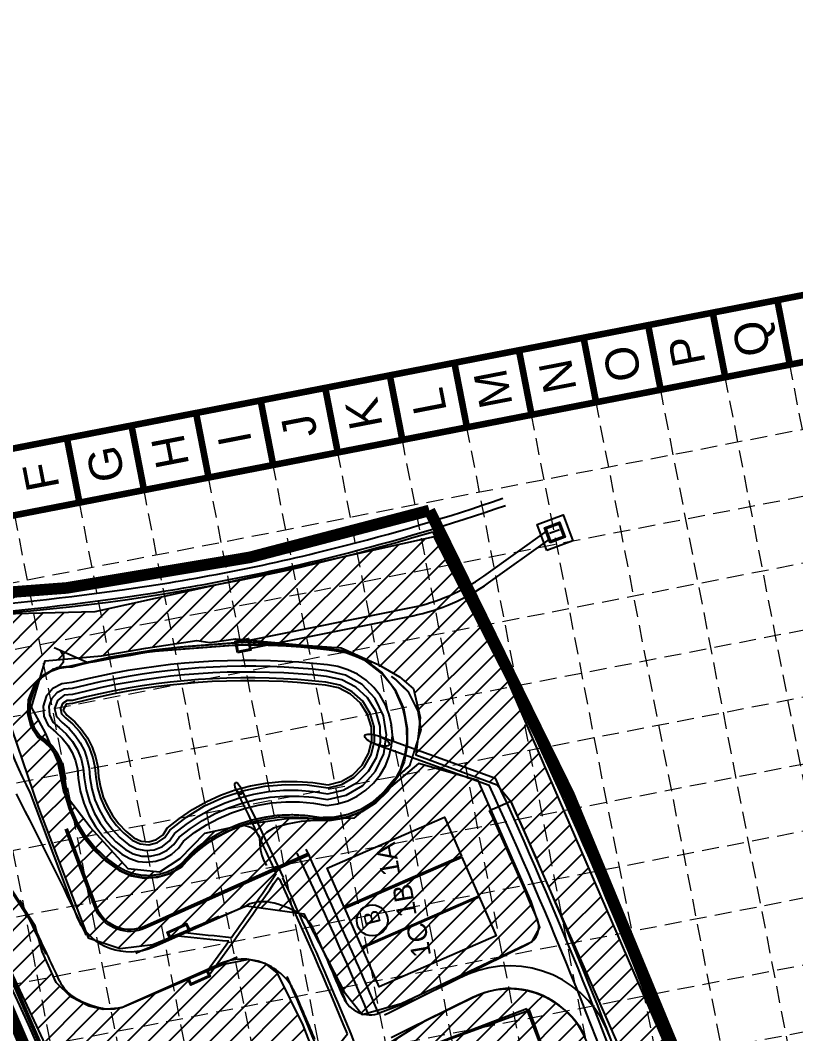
# Model space of a CAD drawing. Extents: x 1582 to 2207140, y 1442 to 531032.
# Drawn here: x 1794 to 2195, y 3317 to 3841 of the extents above; entities that cross this region are included whole.
import ezdxf
from ezdxf.enums import TextEntityAlignment as Align

# ---------------------------------------------------------------- set-up
doc = ezdxf.new("R2010")
doc.units = 0
doc.header["$LTSCALE"] = 100
doc.header["$MEASUREMENT"] = 0
for name, pattern in [('DASHED2', [0.375, 0.25, -0.125]), ('HIDDEN', [0.375, 0.25, -0.125]), ('PHANTOM2', [1.25, 0.625, -0.125, 0.125, -0.125, 0.125, -0.125]), ('XHO473GR$0$HIDDEN2', [0.1875, 0.125, -0.0625])]:
    doc.linetypes.add(name, pattern=pattern)
for name, color, linetype in [('1 SODDED LOT', 2, 'Continuous'), ('BASE', 7, 'Continuous'), ('C-TOPO-POND-CONT-N', 6, 'Continuous'), ('GRID', 254, 'HIDDEN'), ('LIMITS OF DISTURBANCE', 1, 'DASHED2'), ('XHO445PT$0$C-PADS', 7, 'Continuous'), ('XHO445PT$0$V-PROP-LINE-N', 4, 'PHANTOM2'), ('XHO445PT$0$V-PROP-SUBD-BLOCK-N', 7, 'Continuous'), ('XHO445PT$0$V-PROP-SUBD-IDEN-N', 2, 'Continuous'), ('XHO473BS$0$C-ROAD-FACE-N', 11, 'Continuous'), ('XHO473BS$0$C-ROAD-GUARD', 12, 'Continuous'), ('XHO473BS$0$c-strm-strc-n', 12, 'Continuous'), ('XHO473BS$0$C-STRM-UNDR-N', 12, 'Continuous'), ('XHO473BS$0$C-SWLK-N', 11, 'Continuous'), ('XHO473BS$0$C-TOPO-BLDG-PADS', 12, 'Continuous'), ('XHO473BS$0$SD-STCR-EXST-SYM', 6, 'Continuous'), ('XHO473BS$0$V-WALK-E', 11, 'Continuous'), ('XHO473GR$0$C-STRS-WALL-N', 30, 'XHO473GR$0$HIDDEN2'), ('XHO473GR$0$C-TOPO-BLDG-PADS-PHASE1', 12, 'Continuous'), ('XHO473GR$0$C-TOPO-POND-WALL-N', 6, 'Continuous'), ('XHO473GR$0$C-TOPO-TINN-BACK', 4, 'Continuous'), ('XHO473ST$0$c-strm-strc-n', 12, 'Continuous'), ('XHO473ST$0$C-STRM-UNDR-N', 6, 'Continuous')]:
    doc.layers.add(name, color=color, linetype=linetype)
doc.styles.get("Standard").update_dxf_attribs({"font": 'ARIAL.TTF'})

# ---------------------------------------------------------------- blocks, each defined once
blk = doc.blocks.new("XHO473BS$0$10' Curb Inlet")
at = {"layer": 'XHO473BS$0$c-strm-strc-n', "linetype": 'Continuous'}
for points in [[(-5.5, -0.5), (-5.5, 3.5), (5.5, 3.5), (5.5, -0.5)], [(-5, 0), (-5, 3), (5, 3), (5, 0)]]:
    blk.add_lwpolyline(points, close=True, dxfattribs=at)

msp = doc.modelspace()

# ---------------------------------------------------------------- hatches: boundary and pattern name
at = {"layer": '1 SODDED LOT'}
h = msp.add_hatch(dxfattribs=at)
h.set_pattern_fill('ANSI31', color=256, scale=60, style=0)
h.paths.add_polyline_path([(2829.34, 2515.52), (2873.54, 2525.74), (2852.27, 2637.94), (2847.1, 2647.81), (2848.43, 2663.29), (2767.45, 3070.45), (2715, 3283.9), (2185.96, 3133), (2129.43, 3306.38), (2045.56, 3500.44), (2007.8, 3574.06), (1832.46, 3535.31), (1784.56, 3534.03), (1775.45, 3515.53), (1803.33, 3433.99), (1829.11, 3366.75), (1845.56, 3361.26), (1862.56, 3363.22), (1910.82, 3383.31), (1940.49, 3379.14), (1961.33, 3338.84), (1970.71, 3327.06), (1990.89, 3332.76), (2058.55, 3364.84), (2062.46, 3372.1), (2058.09, 3385.45), (2030.54, 3448.1), (1999.86, 3456.92), (1966.36, 3428.53), (1931.53, 3428.26), (1909.66, 3425.2), (1889.26, 3420.64), (1876.45, 3407.5), (1865.94, 3400.73), (1849.67, 3402.3), (1830.1, 3423.92), (1816.65, 3441.42), (1813.43, 3457.94), (1807.02, 3472.66), (1799.7, 3486.02), (1806.88, 3509.89), (1835.92, 3512.58), (1858.82, 3516.44), (1885.24, 3520.39), (1891.95, 3519.33), (1905.17, 3521.31), (1940.09, 3518.05), (1959.89, 3516.57), (1979.3, 3507.93), (1989.97, 3501.72), (1997.11, 3495.42), (2000.56, 3480.71), (1999.83, 3472.29), (1998.4, 3461.37), (2040.43, 3445.88), (2047.49, 3437.17), (2103.65, 3309.65), (2141.74, 3195.81), (2174.73, 3093.28), (2188.09, 3036.74), (2198.94, 3023.47), (2211.48, 3025.91), (2311.83, 3045.48), (2292.26, 3156.25), (2294.02, 3160.46), (2364.74, 3181.11), (2593.22, 3226.7), (2609.17, 3223.67), (2622.58, 3217.58), (2687.02, 3169.94), (2698.34, 3157.06), (2703.46, 3140.98), (2706.34, 3127.6), (2829.81, 2519.96)])
h = msp.add_hatch(dxfattribs=at)
h.set_pattern_fill('ANSI31', color=256, scale=60, style=0)
edge = h.paths.add_edge_path()
edge.add_line((1735.99, 3524.87), (1730.37, 3531.61))
edge.add_line((1730.37, 3531.61), (1692.88, 3530.99))
edge.add_line((1692.88, 3530.99), (1731.96, 3463.91))
edge.add_line((1731.96, 3463.91), (1770.87, 3388.29))
edge.add_line((1770.87, 3388.29), (1814.09, 3295.89))
edge.add_line((1814.09, 3295.89), (1831.39, 3254.25))
edge.add_line((1831.39, 3254.25), (1840.21, 3254.91))
edge.add_line((1840.21, 3254.91), (1930.82, 3292.08))
edge.add_line((1930.82, 3292.08), (1943.68, 3300.68))
edge.add_line((1943.68, 3300.68), (1945.7, 3307.16))
edge.add_line((1945.7, 3307.16), (1940.09, 3321.54))
edge.add_line((1940.09, 3321.54), (1926.88, 3348.51))
edge.add_line((1926.88, 3348.51), (1920.78, 3353.41))
edge.add_line((1920.78, 3353.41), (1911.95, 3355.45))
edge.add_line((1911.95, 3355.45), (1905.17, 3354.13))
edge.add_line((1905.17, 3354.13), (1898.85, 3352.9))
edge.add_line((1898.85, 3352.9), (1846.5, 3330.54))
edge.add_line((1846.5, 3330.54), (1836.84, 3329.6))
edge.add_line((1836.84, 3329.6), (1829.45, 3331.44))
edge.add_line((1829.45, 3331.44), (1820.09, 3336.19))
edge.add_line((1820.09, 3336.19), (1812.55, 3343.63))
edge.add_line((1812.55, 3343.63), (1805.24, 3359.55))
edge.add_line((1805.24, 3359.55), (1801.7, 3372.93))
edge.add_line((1801.7, 3372.93), (1781.98, 3402.71))
edge.add_line((1781.98, 3402.71), (1761.19, 3437.66))
edge.add_line((1761.19, 3437.66), (1743.05, 3490.39))
edge.add_line((1743.05, 3490.39), (1736.96, 3522.81))
edge.add_arc((1755.28, 3532.72), 20.83, 202.1457, 208.3988, ccw=False)
h = msp.add_hatch(dxfattribs=at)
h.set_pattern_fill('ANSI31', color=256, scale=60, style=0)
edge = h.paths.add_edge_path()
edge.add_line((2738.32, 2908.23), (2691.28, 3141.56))
edge.add_arc((2651.41, 3133.52), 40.67, 11.397, 63.0435)
edge.add_line((2669.85, 3169.77), (2617.15, 3206.66))
edge.add_line((2617.15, 3206.66), (2612.86, 3209.17))
edge.add_arc((2594.97, 3178.61), 35.42, 59.6615, 97.5356)
edge.add_arc((2587.51, 3234.98), 21.45, 274.2479, 277.5356, ccw=False)
edge.add_line((2589.1, 3213.59), (2587.48, 3213.43))
edge.add_line((2587.48, 3213.43), (2563.13, 3208.61))
edge.add_line((2563.13, 3208.61), (2421.36, 3180))
edge.add_arc((2428.7, 3143.62), 37.11, 101.4081, 160.3886)
edge.add_arc((2447.64, 3136.88), 57.22, 160.3886, 185.9049)
edge.add_line((2390.73, 3130.99), (2397.81, 3095.87))
edge.add_line((2397.81, 3095.87), (2403.91, 3076.01))
edge.add_line((2403.91, 3076.01), (2404.75, 3073.95))
edge.add_line((2404.75, 3073.95), (2406.21, 3071.63))
edge.add_arc((2417.13, 3078.53), 12.91, 212.2716, 281.8753)
edge.add_line((2419.78, 3065.89), (2547.81, 3091.76))
edge.add_arc((2556.32, 3049.64), 42.97, 16.6672, 101.4217, ccw=False)
edge.add_line((2597.48, 3061.96), (2687.92, 2612.24))
edge.add_arc((2700.98, 2614.87), 13.33, 191.3698, 250.5934)
edge.add_line((2696.55, 2602.3), (2700.59, 2601.33))
edge.add_line((2700.59, 2601.33), (2704.3, 2601.33))
edge.add_line((2704.3, 2601.33), (2723.09, 2603.33))
edge.add_line((2723.09, 2603.33), (2756.37, 2609.85))
edge.add_arc((2748.46, 2650.19), 41.1, 281.0909, 367.0687)
edge.add_line((2789.25, 2655.25), (2738.32, 2908.23))
edge = h.paths.add_edge_path()
edge.add_line((2091.68, 2909.69), (2081.49, 2958.7))
edge.add_line((2081.49, 2958.7), (2081.48, 2960.26))
edge.add_arc((2099.72, 2960.35), 18.24, 99.1268, 180.2909, ccw=False)
edge.add_line((2096.83, 2978.36), (2552.82, 3070.25))
edge.add_line((2552.82, 3070.25), (2555.45, 3070.56))
edge.add_arc((2557.62, 3052.18), 18.51, 11.406, 96.7265, ccw=False)
edge.add_line((2575.76, 3055.84), (2580.46, 3031.25))
edge.add_line((2580.46, 3031.25), (2590.37, 2983.25))
edge.add_arc((2577.59, 2980.61), 13.05, -71.8142, 11.6662, ccw=False)
edge.add_line((2581.67, 2968.21), (2571.25, 2965))
edge.add_line((2571.25, 2965), (2131.05, 2875.14))
edge.add_line((2131.05, 2875.14), (2111.42, 2873.29))
edge.add_arc((2110.13, 2886.86), 13.63, 194.2827, 275.4056, ccw=False)
edge.add_line((2096.92, 2883.5), (2091.68, 2909.69))
edge = h.paths.add_edge_path()
edge.add_line((2113.55, 2801.28), (2104.96, 2843.89))
edge.add_line((2104.96, 2843.89), (2105.05, 2845.74))
edge.add_arc((2117.22, 2845.14), 12.18, 110.4209, 177.1694, ccw=False)
edge.add_arc((2202.73, 2615.46), 257.26, 105.2087, 110.4209, ccw=False)
edge.add_line((2135.24, 2863.72), (2562.9, 2949.83))
edge.add_line((2562.9, 2949.83), (2583.17, 2951.86))
edge.add_arc((2584.61, 2937.47), 14.46, 16.0784, 95.7146, ccw=False)
edge.add_line((2598.5, 2941.48), (2613.69, 2867.3))
edge.add_line((2613.69, 2867.3), (2613.65, 2864.4))
edge.add_arc((2595.56, 2864.65), 18.09, 277.4696, 359.1988, ccw=False)
edge.add_line((2597.91, 2846.71), (2593.13, 2845.78))
edge.add_line((2593.13, 2845.78), (2140.64, 2754.71))
edge.add_line((2140.64, 2754.71), (2136.51, 2754.8))
edge.add_arc((2136.9, 2772.1), 17.3, 198.7475, 268.7261, ccw=False)
edge.add_line((2120.52, 2766.54), (2119.29, 2772.75))
edge.add_line((2119.29, 2772.75), (2113.55, 2801.28))
edge = h.paths.add_edge_path()
edge.add_line((2140.8, 2666.03), (2131.13, 2713.81))
edge.add_line((2131.13, 2713.81), (2131.12, 2715.56))
edge.add_arc((2148.3, 2715.68), 17.19, 112.1514, 180.3828, ccw=False)
edge.add_arc((2158.53, 2690.56), 44.31, 102.2038, 112.1514, ccw=False)
edge.add_line((2149.16, 2733.87), (2602.88, 2825.28))
edge.add_arc((2606.65, 2806.58), 19.07, 8.327, 101.3912, ccw=False)
edge.add_line((2625.52, 2809.35), (2639.77, 2738.65))
edge.add_arc((2626.52, 2735.98), 13.52, -67.3671, 11.3978, ccw=False)
edge.add_line((2631.73, 2723.5), (2628.49, 2722.31))
edge.add_line((2628.49, 2722.31), (2609.92, 2716.53))
edge.add_line((2609.92, 2716.53), (2180.57, 2630.24))
edge.add_line((2180.57, 2630.24), (2162.85, 2628.4))
edge.add_arc((2161.16, 2644.7), 16.39, 207.1087, 275.9367, ccw=False)
edge.add_line((2146.57, 2637.23), (2140.8, 2666.03))
edge = h.paths.add_edge_path()
edge.add_line((2163.6, 2552.62), (2154.36, 2598.78))
edge.add_line((2154.36, 2598.78), (2154.46, 2600.72))
edge.add_arc((2169.66, 2598), 15.44, 126.3914, 169.8433, ccw=False)
edge.add_arc((2190.87, 2544.89), 72.24, 105.5735, 114.8675, ccw=False)
edge.add_line((2171.48, 2614.48), (2612.3, 2704.78))
edge.add_line((2612.3, 2704.78), (2633.08, 2706.56))
edge.add_arc((2634.32, 2692.01), 14.6, 3.9772, 94.8972, ccw=False)
edge.add_line((2648.89, 2693.02), (2663.14, 2621.9))
edge.add_arc((2642.37, 2621.74), 20.77, -73.8668, 0.4419, ccw=False)
edge.add_line((2648.14, 2601.79), (2190.48, 2509.88))
edge.add_arc((2187.98, 2529.1), 19.38, 197.1175, 277.407, ccw=False)
edge.add_line((2169.45, 2523.39), (2163.6, 2552.62))
edge = h.paths.add_edge_path()
edge.add_line((2062.91, 2391.83), (1948.82, 2953.47))
edge.add_line((1948.82, 2953.47), (1931.76, 3022.23))
edge.add_line((1931.76, 3022.23), (1905.81, 3111.36))
edge.add_line((1905.81, 3111.36), (1873.15, 3205.43))
edge.add_line((1873.15, 3205.43), (1871.33, 3210.36))
edge.add_line((1871.33, 3210.36), (1870.72, 3212.6))
edge.add_line((1870.72, 3212.6), (1870.09, 3215.67))
edge.add_arc((1912.6, 3222.75), 43.1, 112.051, 189.4617, ccw=False)
edge.add_line((1896.42, 3262.69), (1926.58, 3274.79))
edge.add_line((1926.58, 3274.79), (1945.75, 3280.29))
edge.add_arc((1949.46, 3265.6), 15.15, 25.0066, 104.1823, ccw=False)
edge.add_line((1963.19, 3272.01), (1983.56, 3216.01))
edge.add_line((1983.56, 3216.01), (2007.13, 3146.99))
edge.add_line((2007.13, 3146.99), (2025.05, 3087.8))
edge.add_line((2025.05, 3087.8), (2039.8, 3033.95))
edge.add_line((2039.8, 3033.95), (2049.17, 2996.89))
edge.add_line((2049.17, 2996.89), (2065.15, 2924.97))
edge.add_line((2065.15, 2924.97), (2089.85, 2802.26))
edge.add_line((2089.85, 2802.26), (2147.25, 2517.39))
edge.add_line((2147.25, 2517.39), (2151.74, 2508.65))
edge.add_arc((2188.85, 2530.3), 42.97, 210.2557, 259.0006)
edge.add_arc((2187.76, 2538.88), 51.25, 262.0295, 281.0449)
edge.add_line((2197.58, 2488.58), (2330.43, 2515.35))
edge.add_arc((2335.61, 2495.26), 20.75, 31.284, 104.4405, ccw=False)
edge.add_line((2353.34, 2506.04), (2354.79, 2502.84))
edge.add_line((2354.79, 2502.84), (2369.78, 2428.54))
edge.add_arc((2355.13, 2427.36), 14.7, -67.1218, 4.6021, ccw=False)
edge.add_line((2360.85, 2413.81), (2338.35, 2406.83))
edge.add_line((2338.35, 2406.83), (2290.11, 2397))
edge.add_line((2290.11, 2397), (2109.4, 2360.86))
edge.add_arc((2104.82, 2404.42), 43.8, 203.568, 276.0008, ccw=False)
edge.add_line((2064.68, 2386.91), (2062.91, 2391.83))
edge = h.paths.add_edge_path()
edge.add_line((2296.69, 3148.56), (2359.26, 3166.55))
edge.add_arc((2362.25, 3156.13), 10.84, 3.6887, 106.0357, ccw=False)
edge.add_line((2373.07, 3156.82), (2385.91, 3093.61))
edge.add_line((2385.91, 3093.61), (2387.95, 3073.06))
edge.add_arc((2373.08, 3071.59), 14.94, -71.2041, 5.6783, ccw=False)
edge.add_line((2377.9, 3057.44), (2313.23, 3045.04))
edge.add_line((2313.23, 3045.04), (2299.95, 3115.41))
edge.add_line((2299.95, 3115.41), (2297.47, 3127.9))
edge.add_line((2297.47, 3127.9), (2296.69, 3148.56))
edge = h.paths.add_edge_path()
edge.add_line((2051.07, 3080.67), (2030.77, 3148.43))
edge.add_line((2030.77, 3148.43), (1996.86, 3247.11))
edge.add_line((1996.86, 3247.11), (1979.18, 3293.1))
edge.add_line((1979.18, 3293.1), (1977.48, 3297.1))
edge.add_line((1977.48, 3297.1), (1977.28, 3298.76))
edge.add_arc((1989.92, 3300.26), 12.73, 126.5008, 186.7891, ccw=False)
edge.add_line((1982.35, 3310.5), (1984.38, 3312.03))
edge.add_line((1984.38, 3312.03), (1988.5, 3314.59))
edge.add_line((1988.5, 3314.59), (2002.59, 3323.45))
edge.add_line((2002.59, 3323.45), (2027.79, 3335.81))
edge.add_line((2027.79, 3335.81), (2030.92, 3337.21))
edge.add_arc((2047.21, 3300.8), 39.89, 48.4569, 114.1164, ccw=False)
edge.add_line((2073.66, 3330.66), (2075.62, 3329.1))
edge.add_arc((2055.44, 3303.61), 32.52, 21.1811, 51.6281, ccw=False)
edge.add_line((2085.76, 3315.36), (2107.79, 3256.88))
edge.add_line((2107.79, 3256.88), (2130.62, 3189.05))
edge.add_line((2130.62, 3189.05), (2147.82, 3132.87))
edge.add_line((2147.82, 3132.87), (2156.91, 3101.4))
edge.add_line((2156.91, 3101.4), (2170.69, 3049.24))
edge.add_line((2170.69, 3049.24), (2173.08, 3031.1))
edge.add_arc((2157.16, 3029), 16.05, -56.453, 7.5092, ccw=False)
edge.add_arc((2160.14, 3024.51), 10.67, 284.6066, 303.547, ccw=False)
edge.add_line((2162.83, 3014.19), (2089.76, 2999.45))
edge.add_arc((2086.18, 3017.16), 18.07, 197.3141, 281.4017, ccw=False)
edge.add_line((2068.93, 3011.79), (2051.07, 3080.67))
edge = h.paths.add_edge_path()
edge.add_line((2125.58, 2080.63), (2073.85, 2338.04))
edge.add_line((2073.85, 2338.04), (2073.05, 2341.12))
edge.add_line((2073.05, 2341.12), (2360.42, 2398.99))
edge.add_arc((2359.64, 2379.1), 19.91, 23.7043, 87.763, ccw=False)
edge.add_line((2377.87, 2387.1), (2392.97, 2311.79))
edge.add_arc((2374.09, 2311.22), 18.89, -69.454, 1.7235, ccw=False)
edge.add_line((2380.72, 2293.53), (2211.01, 2259.37))
edge.add_arc((2213.31, 2247.96), 11.64, 101.3791, 196.0042)
edge.add_line((2202.12, 2244.75), (2230.52, 2103.03))
edge.add_line((2230.52, 2103.03), (2125.58, 2080.63))
edge = h.paths.add_edge_path()
edge.add_line((2243.43, 2156.05), (2226.77, 2238.88))
edge.add_line((2226.77, 2238.88), (2699.85, 2334.78))
edge.add_arc((2704.05, 2314.1), 21.09, 17.6594, 101.4593, ccw=False)
edge.add_line((2724.15, 2320.5), (2741.25, 2232.92))
edge.add_line((2741.25, 2232.92), (2248.07, 2133.69))
edge.add_line((2248.07, 2133.69), (2243.43, 2156.05))

# ---------------------------------------------------------------- linework, layer by layer
for points in [[(2129.43, 3306.38), (2045.56, 3500.44), (2007.8, 3574.06), (1832.46, 3535.31), (1784.56, 3534.03)], [(1775.45, 3515.53), (1803.33, 3433.99), (1829.11, 3366.75), (1845.56, 3361.26), (1862.56, 3363.22), (1910.82, 3383.31), (1940.49, 3379.14), (1961.33, 3338.84), (1970.71, 3327.06), (1990.89, 3332.76), (2058.55, 3364.84), (2062.46, 3372.1), (2058.09, 3385.45), (2030.54, 3448.1), (1999.86, 3456.92), (1966.36, 3428.53), (1931.53, 3428.26), (1909.66, 3425.2), (1889.26, 3420.64), (1876.45, 3407.5), (1865.94, 3400.73), (1849.67, 3402.3), (1830.1, 3423.92), (1816.65, 3441.42), (1813.43, 3457.94), (1807.02, 3472.66), (1799.7, 3486.02), (1806.88, 3509.89), (1835.92, 3512.58), (1858.82, 3516.44), (1885.24, 3520.39), (1891.95, 3519.33), (1905.17, 3521.31), (1940.09, 3518.05), (1959.89, 3516.57), (1979.3, 3507.93), (1989.97, 3501.72), (1997.11, 3495.42), (2000.56, 3480.71), (1999.83, 3472.29), (1998.4, 3461.37), (2040.43, 3445.88), (2047.49, 3437.17), (2103.65, 3309.65)]]:
    msp.add_lwpolyline(points, dxfattribs=at)
for points in [[(1945.7, 3307.16), (1940.09, 3321.54), (1926.88, 3348.51), (1920.78, 3353.41), (1911.95, 3355.45), (1905.17, 3354.13), (1898.85, 3352.9), (1846.5, 3330.54), (1836.84, 3329.6), (1829.45, 3331.44), (1820.09, 3336.19), (1812.55, 3343.63), (1805.24, 3359.55), (1801.7, 3372.93), (1781.98, 3402.71), (1761.19, 3437.66), (1743.05, 3490.39), (1736.96, 3522.81, -0.027291), (1735.99, 3524.87), (1730.37, 3531.61), (1692.88, 3530.99), (1731.96, 3463.91), (1770.87, 3388.29), (1814.09, 3295.89)], [(1988.5, 3314.59), (2002.59, 3323.45), (2027.79, 3335.81), (2030.92, 3337.21, -0.294598), (2073.66, 3330.66), (2075.62, 3329.1, -0.133637), (2085.76, 3315.36)]]:
    msp.add_lwpolyline(points, format="xyb", dxfattribs=at)
at = {"layer": 'BASE', "color": 9}
msp.add_line((1624.31, 3552.81), (2892.57, 3799.31), dxfattribs=at)
at = {"layer": 'BASE', "const_width": 3.4}
for points in [[(3334.61, 1703.14), (2919.46, 3839.17), (1584.44, 3579.7), (1999.59, 1443.67)], [(3294.75, 1730.03), (2892.57, 3799.31), (1624.31, 3552.81), (2026.48, 1483.53)]]:
    msp.add_lwpolyline(points, close=True, dxfattribs=at)
for points in [[(2185.2, 3696.46), (2191.69, 3663.09)], [(2151.83, 3689.97), (2158.31, 3656.6)], [(2118.45, 3683.49), (2124.94, 3650.11)], [(2085.08, 3677), (2091.56, 3643.63)], [(2051.7, 3670.51), (2058.19, 3637.14)], [(2018.32, 3664.03), (2024.81, 3630.65)], [(1984.95, 3657.54), (1991.44, 3624.17)], [(1951.57, 3651.05), (1958.06, 3617.68)], [(1918.2, 3644.57), (1924.68, 3611.19)], [(1884.82, 3638.08), (1891.31, 3604.71)], [(1851.45, 3631.59), (1857.93, 3598.22)], [(1818.07, 3625.11), (1824.56, 3591.73)]]:
    msp.add_lwpolyline(points, dxfattribs=at)
at = {"layer": 'C-TOPO-POND-CONT-N', "color": 5, "linetype": 'Continuous'}
for points in [[(1811.53, 3516.83, 699), (1814.65, 3515.4, 699), (1816.4, 3512.45, 699), (1816.15, 3509.03, 699), (1813.99, 3506.36, 699), (1810.7, 3505.39, 699), (1804.93, 3501.56, 699), (1800.6, 3496.16, 699), (1798.11, 3489.69, 699), (1797.72, 3482.78, 699), (1799.45, 3476.07, 699), (1803.14, 3470.21, 699), (1806.57, 3467.82, 699), (1809.55, 3464.9, 699), (1812.02, 3461.53, 699), (1813.9, 3457.8, 699), (1815.14, 3453.81, 699), (1815.71, 3449.67, 699), (1816.9, 3441.4, 699), (1819.19, 3433.36, 699), (1822.53, 3425.69, 699), (1826.87, 3418.55, 699), (1832.13, 3412.05, 699), (1838.21, 3406.31, 699), (1845, 3401.44, 699), (1851.31, 3398.76, 699), (1858.06, 3397.6, 699), (1864.9, 3398.03, 699), (1871.46, 3400.01, 699), (1877.39, 3403.44, 699), (1880.03, 3406.36, 699), (1882.82, 3409.12, 699), (1885.76, 3411.73, 699), (1888.84, 3414.18, 699), (1892.04, 3416.45, 699), (1895.36, 3418.55, 699), (1898.8, 3420.46, 699), (1902.33, 3422.18, 699), (1905.95, 3423.71, 699), (1909.65, 3425.03, 699), (1912.93, 3423.99, 699), (1915.67, 3421.91, 699), (1917.56, 3419.04, 699), (1917.78, 3414.85, 699), (1918.08, 3412.28, 699)], [(1814.65, 3515.4, 699), (1828.94, 3509.13, 699), (1862.15, 3514.92, 699), (1910.35, 3518.51, 699), (1920.83, 3518.28, 699), (1931.31, 3517.76, 699), (1941.76, 3516.95, 699), (1952.19, 3515.85, 699), (1962.59, 3514.47, 699), (1972.43, 3510.21, 699), (1980.94, 3503.69, 699), (1987.62, 3495.3, 699), (1992.05, 3485.53, 699), (1993.98, 3474.99, 699), (1994, 3466.28, 699), (1992.29, 3457.74, 699), (1988.91, 3449.72, 699), (1983.99, 3442.53, 699), (1977.74, 3436.46, 699), (1970.41, 3431.77, 699), (1962.29, 3428.62, 699), (1953.7, 3427.17, 699), (1946.4, 3427.43, 699), (1939.11, 3426.89, 699), (1931.92, 3425.54, 699), (1924.93, 3423.42, 699), (1921.29, 3421.13, 699), (1919.07, 3418.84, 699), (1917.78, 3414.85, 699), (1918.11, 3412.01, 699), (1918.78, 3409.23, 699), (1919.8, 3406.56, 699), (1921.15, 3404.04, 699)]]:
    msp.add_polyline3d(points, dxfattribs=at)
for points in [[(1818.95, 3506.68, 697.5), (1814.06, 3506.01, 697.5), (1809.45, 3504.24, 697.5), (1805.36, 3501.48, 697.5), (1802.08, 3497.74, 697.5), (1799.82, 3493.47, 697.5), (1798.12, 3488.84, 697.5), (1797.95, 3482.89, 697.5), (1798.86, 3479.12, 697.5), (1800.52, 3474.48, 697.5), (1803.39, 3470.47, 697.5), (1806.91, 3467.96, 697.5), (1809.97, 3464.89, 697.5), (1812.46, 3461.36, 697.5), (1814.33, 3457.46, 697.5), (1815.52, 3453.3, 697.5), (1816, 3449, 697.5), (1817.13, 3441.09, 697.5), (1819.31, 3433.4, 697.5), (1822.48, 3426.06, 697.5), (1826.6, 3419.22, 697.5), (1831.59, 3412.98, 697.5), (1837.37, 3407.45, 697.5), (1843.83, 3402.74, 697.5), (1847.82, 3400.49, 697.5), (1852.13, 3398.91, 697.5), (1856.63, 3398.03, 697.5), (1861.21, 3397.88, 697.5), (1865.76, 3398.46, 697.5), (1870.16, 3399.75, 697.5), (1874.3, 3401.73, 697.5), (1878.07, 3404.34, 697.5), (1881.1, 3407.67, 697.5), (1884.55, 3411.15, 697.5), (1886.34, 3412.89, 697.5), (1888.59, 3414.53, 697.5), (1890.9, 3416.1, 697.5), (1893.25, 3417.59, 697.5), (1895.65, 3419.01, 697.5), (1898.09, 3420.35, 697.5), (1900.57, 3421.61, 697.5), (1903.1, 3422.79, 697.5), (1905.66, 3423.89, 697.5), (1908.25, 3424.9, 697.5), (1911.09, 3425.75, 697.5), (1913.67, 3426.56, 697.5), (1920.51, 3428.03, 697.5), (1927.48, 3429.08, 697.5), (1934.56, 3429.33, 697.5), (1941.64, 3428.93, 697.5), (1948.65, 3427.9, 697.5), (1956.13, 3428.05, 697.5), (1963.46, 3429.51, 697.5), (1970.42, 3432.23, 697.5), (1976.8, 3436.14, 697.5), (1982.39, 3441.11, 697.5), (1986.87, 3447.1, 697.5), (1990.42, 3453.65, 697.5), (1992.7, 3460.83, 697.5), (1993.9, 3468.09, 697.5), (1993.69, 3475.19, 697.5), (1992.7, 3481.22, 697.5), (1991.75, 3485.67, 697.5), (1988.02, 3493.97, 697.5), (1985.63, 3497.47, 697.5), (1980.86, 3503.34, 697.5), (1976.9, 3506.51, 697.5), (1972.35, 3509.86, 697.5), (1967.8, 3512.04, 697.5), (1962.2, 3514.03, 697.5), (1957.46, 3514.87, 697.5), (1952.43, 3515.56, 697.5), (1947.39, 3516.17, 697.5), (1942.33, 3516.69, 697.5), (1937.28, 3517.12, 697.5), (1932.21, 3517.47, 697.5), (1927.14, 3517.73, 697.5), (1922.06, 3517.9, 697.5), (1916.99, 3517.98, 697.5), (1911.91, 3517.98, 697.5), (1906.83, 3517.88, 697.5), (1901.76, 3517.7, 697.5), (1868.06, 3515.13, 697.5), (1863.7, 3514.75, 697.5), (1859.35, 3514.3, 697.5), (1855.18, 3513.48, 697.5), (1851.02, 3512.73, 697.5), (1846.68, 3511.97, 697.5), (1842.15, 3511.27, 697.5), (1837.87, 3510.38, 697.5), (1832.47, 3509.47, 697.5), (1829.21, 3508.92, 697.5), (1824.96, 3507.85, 697.5), (1820.74, 3506.7, 697.5)], [(1820.64, 3498.64, 697), (1815.41, 3498.06, 697), (1810.76, 3495.57, 697), (1807.39, 3491.52, 697), (1805.77, 3486.51, 697), (1806.13, 3481.25, 697), (1808.43, 3476.51, 697), (1812.34, 3472.97, 697), (1815.7, 3469.91, 697), (1818.57, 3466.39, 697), (1820.87, 3462.47, 697), (1822.56, 3458.25, 697), (1823.6, 3453.83, 697), (1823.96, 3449.3, 697), (1825.01, 3442.7, 697), (1826.85, 3436.29, 697), (1829.46, 3430.14, 697), (1832.78, 3424.35, 697), (1836.78, 3419.01, 697), (1841.39, 3414.18, 697), (1846.55, 3409.95, 697), (1850.52, 3407.66, 697), (1854.88, 3406.25, 697), (1859.43, 3405.78, 697), (1863.99, 3406.26, 697), (1868.34, 3407.68, 697), (1872.31, 3409.97, 697), (1875.71, 3413.03, 697), (1878.41, 3416.73, 697), (1884.1, 3421.14, 697), (1890.14, 3425.05, 697), (1896.48, 3428.46, 697), (1903.08, 3431.32, 697), (1909.9, 3433.62, 697), (1916.88, 3435.35, 697), (1923.98, 3436.5, 697), (1931.16, 3437.05, 697), (1938.36, 3437, 697), (1945.52, 3436.35, 697), (1952.61, 3435.11, 697), (1957.99, 3435.93, 697), (1963.18, 3437.54, 697), (1968.08, 3439.91, 697), (1972.57, 3442.97, 697), (1976.55, 3446.67, 697), (1979.94, 3450.92, 697), (1982.66, 3455.63, 697), (1984.65, 3460.69, 697), (1985.87, 3465.99, 697), (1986.28, 3471.41, 697), (1985.89, 3476.83, 697), (1984.69, 3482.14, 697), (1982.72, 3487.2, 697), (1980.01, 3491.92, 697), (1976.63, 3496.18, 697), (1972.66, 3499.9, 697), (1968.18, 3502.98, 697), (1963.29, 3505.36, 697), (1958.1, 3506.98, 697), (1952.73, 3507.82, 697), (1945.37, 3508.58, 697), (1938, 3509.19, 697), (1930.62, 3509.66, 697), (1923.23, 3509.97, 697), (1915.84, 3510.13, 697), (1908.44, 3510.14, 697), (1901.04, 3510, 697), (1893.65, 3509.72, 697), (1886.27, 3509.28, 697), (1878.89, 3508.69, 697), (1871.53, 3507.95, 697), (1864.19, 3507.07, 697), (1856.87, 3506.03, 697), (1849.57, 3504.85, 697), (1842.29, 3503.52, 697), (1835.04, 3502.04, 697), (1827.83, 3500.42, 697), (1820.64, 3498.64, 697)], [(1820.87, 3495.61, 696), (1816.67, 3495.31, 696), (1812.89, 3493.43, 696), (1810.11, 3490.25, 696), (1808.76, 3486.25, 696), (1809.03, 3482.04, 696), (1810.88, 3478.25, 696), (1814.03, 3475.45, 696), (1817.76, 3472.11, 696), (1820.93, 3468.24, 696), (1823.49, 3463.94, 696), (1825.38, 3459.31, 696), (1826.54, 3454.44, 696), (1826.96, 3449.45, 696), (1827.97, 3443.24, 696), (1829.72, 3437.2, 696), (1832.18, 3431.41, 696), (1835.32, 3425.95, 696), (1839.09, 3420.92, 696), (1843.44, 3416.37, 696), (1848.31, 3412.38, 696), (1852.32, 3410.16, 696), (1856.75, 3408.97, 696), (1861.34, 3408.88, 696), (1865.81, 3409.89, 696), (1869.91, 3411.95, 696), (1873.39, 3414.94, 696), (1876.06, 3418.67, 696), (1881.92, 3423.27, 696), (1888.15, 3427.36, 696), (1894.7, 3430.93, 696), (1901.52, 3433.93, 696), (1908.57, 3436.36, 696), (1915.79, 3438.19, 696), (1923.15, 3439.42, 696), (1930.58, 3440.03, 696), (1938.03, 3440.02, 696), (1945.46, 3439.39, 696), (1952.81, 3438.14, 696), (1962.44, 3440.48, 696), (1970.97, 3445.54, 696), (1977.64, 3452.87, 696), (1981.87, 3461.84, 696), (1983.28, 3471.65, 696), (1981.76, 3481.45, 696), (1977.44, 3490.37, 696), (1970.69, 3497.64, 696), (1962.1, 3502.6, 696), (1952.44, 3504.84, 696), (1945.11, 3505.59, 696), (1937.77, 3506.2, 696), (1930.42, 3506.66, 696), (1923.06, 3506.97, 696), (1915.69, 3507.13, 696), (1908.32, 3507.14, 696), (1900.95, 3507, 696), (1893.59, 3506.71, 696), (1886.23, 3506.27, 696), (1878.89, 3505.68, 696), (1871.56, 3504.94, 696), (1864.24, 3504.05, 696), (1856.95, 3503.01, 696), (1849.68, 3501.83, 696), (1842.43, 3500.49, 696), (1835.21, 3499.01, 696), (1828.03, 3497.38, 696), (1820.87, 3495.61, 696)], [(1816.66, 3492.15, 695), (1813.19, 3489.47, 695), (1811.68, 3485.36, 695), (1812.62, 3481.07, 695), (1815.7, 3477.96, 695), (1819.24, 3474.88, 695), (1822.35, 3471.38, 695), (1824.98, 3467.5, 695), (1827.09, 3463.31, 695), (1828.63, 3458.88, 695), (1829.6, 3454.3, 695), (1829.96, 3449.62, 695), (1830.92, 3443.79, 695), (1832.57, 3438.11, 695), (1834.9, 3432.67, 695), (1837.86, 3427.56, 695), (1841.41, 3422.83, 695), (1845.5, 3418.56, 695), (1850.07, 3414.81, 695), (1854.13, 3412.68, 695), (1858.63, 3411.8, 695), (1863.2, 3412.23, 695), (1867.45, 3413.95, 695), (1871.04, 3416.81, 695), (1873.66, 3420.57, 695), (1879.71, 3425.37, 695), (1886.13, 3429.65, 695), (1892.88, 3433.37, 695), (1899.92, 3436.53, 695), (1907.2, 3439.08, 695), (1914.67, 3441.02, 695), (1922.27, 3442.33, 695), (1929.96, 3443, 695), (1937.67, 3443.03, 695), (1945.36, 3442.42, 695), (1952.97, 3441.17, 695), (1960.92, 3443.1, 695), (1968.06, 3447.07, 695), (1973.9, 3452.81, 695), (1977.99, 3459.88, 695), (1980.06, 3467.79, 695), (1979.95, 3475.97, 695), (1977.67, 3483.82, 695), (1973.38, 3490.78, 695), (1967.4, 3496.35, 695), (1960.15, 3500.13, 695), (1952.16, 3501.85, 695), (1944.85, 3502.61, 695), (1937.53, 3503.21, 695), (1930.2, 3503.67, 695), (1922.86, 3503.98, 695), (1915.52, 3504.13, 695), (1908.18, 3504.14, 695), (1900.83, 3504, 695), (1893.49, 3503.7, 695), (1886.16, 3503.26, 695), (1878.84, 3502.66, 695), (1871.53, 3501.92, 695), (1864.24, 3501.02, 695), (1856.97, 3499.98, 695), (1849.73, 3498.79, 695), (1842.51, 3497.45, 695), (1835.31, 3495.96, 695), (1828.15, 3494.33, 695), (1821.03, 3492.55, 695), (1821.03, 3492.55, 695)], [(1821.04, 3489.45, 694), (1818.18, 3489.5, 694), (1815.78, 3487.93, 694), (1814.69, 3485.29, 694), (1815.26, 3482.48, 694), (1817.32, 3480.49, 694), (1821.18, 3477.17, 694), (1824.58, 3473.39, 694), (1827.46, 3469.19, 694), (1829.77, 3464.65, 694), (1831.48, 3459.85, 694), (1832.54, 3454.88, 694), (1832.95, 3449.8, 694), (1833.87, 3444.34, 694), (1835.43, 3439.03, 694), (1837.62, 3433.95, 694), (1840.39, 3429.16, 694), (1843.72, 3424.74, 694), (1847.55, 3420.75, 694), (1851.83, 3417.24, 694), (1855.95, 3415.25, 694), (1860.5, 3414.82, 694), (1864.92, 3416.01, 694), (1868.65, 3418.65, 694), (1871.22, 3422.43, 694), (1879.88, 3429.17, 694), (1889.24, 3434.87, 694), (1899.2, 3439.47, 694), (1909.62, 3442.89, 694), (1920.36, 3445.09, 694), (1931.29, 3446.06, 694), (1942.25, 3445.76, 694), (1953.11, 3444.2, 694), (1960.21, 3446.05, 694), (1966.57, 3449.71, 694), (1971.73, 3454.92, 694), (1975.33, 3461.31, 694), (1977.11, 3468.42, 694), (1976.95, 3475.76, 694), (1974.85, 3482.78, 694), (1970.96, 3489, 694), (1965.57, 3493.97, 694), (1959.05, 3497.34, 694), (1951.87, 3498.86, 694), (1944.58, 3499.62, 694), (1937.28, 3500.22, 694), (1929.96, 3500.68, 694), (1922.64, 3500.98, 694), (1915.31, 3501.14, 694), (1907.99, 3501.14, 694), (1900.66, 3500.99, 694), (1893.34, 3500.69, 694), (1886.02, 3500.24, 694), (1878.72, 3499.64, 694), (1871.43, 3498.89, 694), (1864.15, 3497.98, 694), (1856.9, 3496.93, 694), (1849.67, 3495.73, 694), (1842.46, 3494.38, 694), (1835.29, 3492.89, 694), (1828.15, 3491.24, 694), (1821.04, 3489.45, 694)], [(1820.95, 3487.85, 693.5), (1817.61, 3487.57, 693.5), (1816.2, 3484.53, 693.5), (1818.12, 3481.79, 693.5), (1822.15, 3478.35, 693.5), (1825.7, 3474.42, 693.5), (1828.71, 3470.06, 693.5), (1831.13, 3465.35, 693.5), (1832.91, 3460.36, 693.5), (1834.03, 3455.18, 693.5), (1834.47, 3449.9, 693.5), (1835.36, 3444.63, 693.5), (1836.88, 3439.5, 693.5), (1838.99, 3434.6, 693.5), (1841.67, 3429.98, 693.5), (1844.89, 3425.71, 693.5), (1848.59, 3421.85, 693.5), (1852.72, 3418.47, 693.5), (1856.42, 3416.7, 693.5), (1860.5, 3416.35, 693.5), (1864.44, 3417.46, 693.5), (1867.74, 3419.9, 693.5), (1869.96, 3423.34, 693.5), (1876.27, 3428.45, 693.5), (1882.98, 3433.02, 693.5), (1890.04, 3437, 693.5), (1897.42, 3440.39, 693.5), (1905.05, 3443.14, 693.5), (1912.88, 3445.25, 693.5), (1920.87, 3446.7, 693.5), (1928.94, 3447.48, 693.5), (1937.06, 3447.58, 693.5), (1945.15, 3447, 693.5), (1953.17, 3445.74, 693.5), (1959.84, 3447.54, 693.5), (1965.8, 3451.03, 693.5), (1970.63, 3455.98, 693.5), (1973.98, 3462.02, 693.5), (1975.62, 3468.73, 693.5), (1975.43, 3475.64, 693.5), (1973.42, 3482.25, 693.5), (1969.74, 3488.1, 693.5), (1964.64, 3492.77, 693.5), (1958.49, 3495.93, 693.5), (1951.73, 3497.35, 693.5), (1944.44, 3498.1, 693.5), (1937.14, 3498.71, 693.5), (1929.83, 3499.16, 693.5), (1922.51, 3499.47, 693.5), (1915.18, 3499.62, 693.5), (1907.86, 3499.62, 693.5), (1900.53, 3499.46, 693.5), (1893.21, 3499.16, 693.5), (1885.9, 3498.71, 693.5), (1878.6, 3498.1, 693.5), (1871.31, 3497.34, 693.5), (1864.04, 3496.44, 693.5), (1856.79, 3495.38, 693.5), (1849.56, 3494.17, 693.5), (1842.36, 3492.81, 693.5), (1835.19, 3491.31, 693.5), (1828.05, 3489.65, 693.5), (1820.95, 3487.85, 693.5)]]:
    msp.add_polyline3d(points, close=True, dxfattribs=at)
at = {"layer": 'GRID', "color": 252, "linetype": 'HIDDEN', "lineweight": 0, "ltscale": 0.35}
for p, q in [((1630.26, 3519.27), (2799.09, 3746.44)), ((1636.74, 3485.9), (2805.58, 3713.06)), ((1643.77, 3452.69), (2812.06, 3679.75)), ((2593.86, 1593.81), (2191.69, 3663.09)), ((2560.49, 1587.32), (2158.31, 3656.6)), ((2527.11, 1580.83), (2124.94, 3650.11)), ((1650.25, 3419.31), (2818.54, 3646.37)), ((2493.74, 1574.35), (2091.56, 3643.63)), ((2460.36, 1567.86), (2058.19, 3637.14)), ((2426.99, 1561.37), (2024.81, 3630.65)), ((2393.61, 1554.89), (1991.44, 3624.17)), ((2360.23, 1548.4), (1958.06, 3617.68)), ((1656.74, 3385.93), (2825.03, 3613)), ((2326.86, 1541.91), (1924.68, 3611.19)), ((2293.48, 1535.43), (1891.31, 3604.71)), ((2260.11, 1528.94), (1857.93, 3598.22)), ((2226.73, 1522.45), (1824.56, 3591.73)), ((2193.36, 1515.97), (1791.18, 3585.25)), ((1663.23, 3352.56), (2831.52, 3579.62)), ((2159.98, 1509.48), (1757.81, 3578.76)), ((1669.71, 3319.18), (2838, 3546.25)), ((1676.2, 3285.81), (2844.49, 3512.87)), ((1682.69, 3252.43), (2850.98, 3479.49)), ((1689.17, 3219.06), (2857.46, 3446.12))]:
    msp.add_line(p, q, dxfattribs=at)
at = {"layer": 'LIMITS OF DISTURBANCE', "const_width": 6}
msp.add_lwpolyline([(3030.56, 1761.64), (2194.81, 1593.6), (1948.49, 2813.03, 0.098099), (1677.26, 3539), (1722.21, 3540.4, 0.067791), (2005.44, 3587.7), (2077.63, 3440.57), (2144.56, 3278.6), (2187.86, 3138.1), (2718.94, 3290.72), (2734.62, 3221.8), (2788.68, 2983.7), (2837.06, 2743.49), (2898.66, 2442.22), (3033.9, 1764.7)], format="xyb", close=True, dxfattribs=at)
at = {"layer": 'XHO445PT$0$C-PADS', "color": 7, "linetype": 'Continuous'}
msp.add_lwpolyline([(2055.7, 3329.93), (1994.04, 3306.38), (2017.94, 3243.79), (2079.6, 3267.34), (2055.7, 3329.93)], dxfattribs=at)
at = {"layer": 'XHO445PT$0$V-PROP-LINE-N', "color": 7, "linetype": 'Continuous'}
for centre, radius, start, end in [((1701.43, 4581.22), 1050, 269.2751, 286.92601), ((-24.15, 2497.86), 2300, 16.04409, 27.97369), ((-24.15, 2497.85), 2000, 11.39259, 31.11296)]:
    msp.add_arc(centre, radius, start, end, dxfattribs=at)
at = {"layer": 'XHO445PT$0$V-PROP-SUBD-BLOCK-N', "color": 7, "linetype": 'Continuous'}
msp.add_circle((1975.86, 3375.68), 8, dxfattribs=at)
at = {"layer": 'XHO473BS$0$C-ROAD-FACE-N', "color": 7, "linetype": 'Continuous'}
for p, q in [((1799.08, 3441.58), (1823.52, 3376.61)), ((2036.53, 3432.49), (2047.52, 3437.29)), ((1767.11, 3425.03), (1801, 3372.73)), ((1862.84, 3362.1), (1911.16, 3383.66)), ((2056.41, 3363.36), (1998.47, 3334.74)), ((1848.58, 3331.64), (1896.59, 3353.07)), ((1998.47, 3334.74), (1980.01, 3327.83)), ((2027.72, 3335.81), (2002.95, 3323.58)), ((1984.33, 3311.97), (2002.95, 3323.58))]:
    msp.add_line(p, q, dxfattribs=at)
for points in [[(1946.1, 3370.23, 0.154895), (1938.08, 3379.29, 0.085114), (1923.25, 3385.01, 0.15584), (1911.16, 3383.66)], [(1814.25, 3344.54, 0.156818), (1822.53, 3335.52, 0.079768), (1836.48, 3330.3, 0.15584), (1848.58, 3331.64)]]:
    msp.add_lwpolyline(points, format="xyb", dxfattribs=at)
for centre, radius, start, end in [((1805.6, 3516.67), 30, 95.5828, 189.1322), ((2005.12, 3548.23), 232, 189.0074, 207.3666), ((-14.33, 2499.76), 2265, 14.12915, 24.45142), ((-14.33, 2499.76), 2253, 22.89339, 24.45593), ((1850.62, 3389.5), 30, 205.4358, 294.0521), ((2051.98, 3372.33), 10, 296.2833, 22.8934), ((-14.33, 2499.76), 2253, 22.89339, 22.9229), ((-24.15, 2497.85), 2024, 24.72869, 25.61041), ((-14.33, 2499.76), 2145, 22.94619, 23.94204), ((1908.82, 3325.68), 30, 23.2415, 114.0521), ((2046.76, 3297.25), 43, 21.1528, 116.2833), ((-14.33, 2499.76), 2123, 22.55697, 23.24148), ((1974.75, 3341.87), 15, 202.9462, 290.5458)]:
    msp.add_arc(centre, radius, start, end, dxfattribs=at)
at = {"layer": 'XHO473BS$0$C-ROAD-GUARD', "color": 7, "linetype": 'Continuous'}
for points in [[(1943.58, 3409.63), (1858.56, 3371.69, -0.401271), (1833.18, 3380.77), (1817.31, 3422.94)], [(1943.17, 3410.54), (1858.16, 3372.6, -0.400462), (1834.1, 3381.17), (1818.25, 3423.3)]]:
    msp.add_lwpolyline(points, format="xyb", dxfattribs=at)
at = {"layer": 'XHO473BS$0$c-strm-strc-n', "color": 7, "linetype": 'Continuous'}
for points in [[(2066.06, 3567.01), (2061.03, 3580.44), (2074.46, 3585.47), (2079.49, 3572.04)], [(2067.82, 3570.87), (2064.89, 3578.68), (2072.7, 3581.61), (2075.63, 3573.8)], [(2068.21, 3571.73), (2065.76, 3578.29), (2072.31, 3580.74), (2074.77, 3574.19)], [(1906.28, 3514.14), (1905.1, 3520.02), (1911.96, 3521.4), (1913.14, 3515.52)], [(1906.67, 3514.73), (1905.68, 3519.63), (1911.57, 3520.81), (1912.55, 3515.91)]]:
    msp.add_lwpolyline(points, close=True, dxfattribs=at)
at = {"layer": 'XHO473BS$0$C-STRM-UNDR-N', "color": 7, "linetype": 'Continuous'}
for p, q in [((2033.56, 3553.75), (2066.21, 3577.08)), ((2036.04, 3550.29), (2067.76, 3572.95)), ((1911.64, 3520.45), (1996, 3537.45)), ((1912.48, 3516.27), (1996.84, 3533.27)), ((1979.11, 3471.07), (2039.56, 3449.27)), ((1977.58, 3466.84), (2036.26, 3445.68)), ((1927.72, 3396.88), (1928.05, 3397.03)), ((1929.65, 3397.77), (1929.99, 3397.93)), ((1956.94, 3309.25), (1963.02, 3317.11))]:
    msp.add_line(p, q, dxfattribs=at)
for centre, radius, start, end in [((1976.67, 3633.39), 97.87, 281.3925, 305.5401), ((1976.67, 3633.39), 102.13, 281.3925, 305.5401), ((-14.33, 2499.76), 2262.75, 13.23224, 24.81101), ((-14.33, 2499.76), 2139.25, 24.8858, 26.1856), ((-14.33, 2499.76), 2141.75, 24.7942, 26.17948), ((-14.33, 2499.76), 2258.25, 13.2359, 24.76332), ((163.06, 4611.8), 2141.5, 323.82397, 325.46845), ((163.06, 4611.8), 2139.5, 324.4196, 325.50015), ((-14.33, 2499.76), 2139.25, 24.7942, 24.82355), ((-14.33, 2499.76), 2139.62, 22.4579, 24.7942), ((-14.33, 2499.76), 2141.38, 21.77889, 24.7942), ((2106.62, 5496.75), 2141.5, 263.80463, 264.51085), ((2106.62, 5496.75), 2139.5, 263.8966, 264.54193), ((163.06, 4611.8), 2139.5, 323.85472, 324.35767)]:
    msp.add_arc(centre, radius, start, end, dxfattribs=at)
for centre, major_axis, ratio in [((1978.34, 3468.96), (-6.34, 2.29), 0.333892), ((1906.65, 3443.98), (-1.49, 3.03), 0.370483)]:
    msp.add_ellipse(centre, major_axis=major_axis, ratio=ratio, dxfattribs=at)
at = {"layer": 'XHO473BS$0$C-SWLK-N', "color": 7, "linetype": 'Continuous'}
for radius, start in [(2158.5, 22.55016), (2153.5, 22.58706)]:
    msp.add_arc((-14.33, 2499.76), radius, start, 25.01791, dxfattribs=at)
at = {"layer": 'XHO473BS$0$C-TOPO-BLDG-PADS', "color": 7, "linetype": 'Continuous'}
for points in [[(2021.94, 3408.92), (1961.44, 3382.53), (1952.65, 3402.7), (2013.14, 3429.09)], [(2030.93, 3388.3), (1970.44, 3361.91), (1961.64, 3382.07), (2022.14, 3408.46)], [(1970.64, 3361.45), (2031.13, 3387.84), (2039.93, 3367.68), (1979.44, 3341.29)], [(2064.42, 3308.56), (2002.39, 3286.02), (1994.87, 3306.69), (2056.9, 3329.24)]]:
    msp.add_lwpolyline(points, close=True, dxfattribs=at)
at = {"layer": 'XHO473BS$0$SD-STCR-EXST-SYM', "color": 7, "linetype": 'Continuous'}
msp.add_line((2072.66, 3577.67), (2067.51, 3575.74), dxfattribs=at)
at = {"layer": 'XHO473BS$0$V-WALK-E', "color": 7, "linetype": 'Continuous'}
for centre, radius, start, end in [((1709.85, 4554.41), 1016.64, 284.07304, 289.14761), ((1702.59, 4577.82), 1045.11, 284.15179, 289.11229), ((1704.12, 4566.79), 1030.05, 277.95019, 284.21458), ((1697.24, 4604.32), 1072.12, 278.03299, 284.08287), ((1621.63, 5173.45), 1642.28, 274.20927, 277.8732), ((1638.19, 5036.29), 1508.1, 273.95861, 277.96083)]:
    msp.add_arc(centre, radius, start, end, dxfattribs=at)
at = {"layer": 'XHO473GR$0$C-STRS-WALL-N', "color": 4, "linetype": 'Continuous', "const_width": 2}
msp.add_lwpolyline([(1830.27, 3252.26, 0.037582), (1696.44, 3521.36, 0.037582)], format="xyb", dxfattribs=at)
at = {"layer": 'XHO473GR$0$C-TOPO-BLDG-PADS-PHASE1', "color": 7, "linetype": 'Continuous'}
for points in [[(2021.94, 3408.92), (1961.44, 3382.53), (1952.65, 3402.7), (2013.14, 3429.09)], [(2030.93, 3388.3), (1970.44, 3361.91), (1961.64, 3382.07), (2022.14, 3408.46)], [(1970.64, 3361.45), (2031.13, 3387.84), (2039.93, 3367.68), (1979.44, 3341.29)], [(2064.42, 3308.56), (2002.39, 3286.02), (1994.87, 3306.69), (2056.9, 3329.24)]]:
    msp.add_lwpolyline(points, close=True, dxfattribs=at)
at = {"layer": 'XHO473GR$0$C-TOPO-POND-WALL-N', "color": 7, "linetype": 'Continuous', "const_width": 1}
for points in [[(1802.58, 3499.02), (1805.29, 3502.28), (1812.83, 3506.33), (1819.24, 3507.04), (1840.67, 3511.87), (1863.04, 3515.49), (1876.36, 3516.98), (1880.04, 3517.31), (1910.39, 3519.66)], [(1910.39, 3519.66), (1943.04, 3517.41), (1948.45, 3516.81)], [(1948.45, 3516.81), (1948.45, 3516.81), (1960, 3515.31), (1966.32, 3513.23)], [(1957.14, 3515.68), (1960, 3515.31), (1967.79, 3512.74), (1975.74, 3508.75)], [(1985.71, 3501.92), (1987.99, 3500.25), (1994.51, 3493.89), (1999.52, 3483.87), (2001.08, 3474.23), (1995.24, 3455.77), (1987.28, 3448.61)], [(1802.58, 3499.02), (1799.62, 3490.01)], [(1799.62, 3490.01), (1799.12, 3488.65), (1798.96, 3483), (1799.82, 3479.41), (1801.41, 3474.95), (1804.11, 3471.18), (1807.56, 3468.72), (1810.73, 3465.54), (1813.33, 3461.87), (1815.27, 3457.81), (1816.5, 3453.49), (1816.99, 3449.13), (1818.11, 3441.3), (1820.25, 3433.74), (1823.37, 3426.52), (1827.42, 3419.79), (1832.33, 3413.65), (1838.01, 3408.22), (1844.37, 3403.59), (1848.25, 3401.41), (1852.4, 3399.88), (1856.74, 3399.03), (1861.17, 3398.88), (1865.56, 3399.44), (1869.8, 3400.69), (1873.8, 3402.59), (1877.41, 3405.09), (1880.38, 3408.36), (1883.85, 3411.87), (1885.7, 3413.65), (1888.02, 3415.35), (1890.35, 3416.93), (1892.73, 3418.44), (1895.15, 3419.88), (1897.62, 3421.23), (1900.14, 3422.51), (1902.69, 3423.7), (1905.28, 3424.81), (1907.93, 3425.85), (1910.8, 3426.71), (1913.41, 3427.53), (1920.33, 3429.02), (1927.39, 3430.08), (1934.57, 3430.33), (1941.74, 3429.93), (1948.71, 3428.9), (1956.02, 3429.05), (1963.18, 3430.47), (1969.98, 3433.13), (1976.2, 3436.95), (1981.65, 3441.79), (1987.25, 3448.67)]]:
    msp.add_lwpolyline(points, dxfattribs=at)
at = {"layer": 'XHO473GR$0$C-TOPO-TINN-BACK', "color": 7, "linetype": 'Continuous'}
for points in [[(1828.11, 3368.08, 700.57), (1827.63, 3369.09, 700.57), (1825.49, 3373.64, 700.57), (1823.33, 3378.18, 700.55), (1821.16, 3382.72, 700.52), (1818.98, 3387.25, 700.48), (1816.79, 3391.78, 700.42), (1814.59, 3396.3, 700.36), (1812.37, 3400.81, 700.29), (1810.15, 3405.32, 700.2), (1807.92, 3409.83, 700.1), (1805.67, 3414.33, 699.99), (1803.41, 3418.82, 699.87), (1801.14, 3423.31, 699.74), (1798.86, 3427.79, 699.6), (1796.57, 3432.26, 699.45), (1794.27, 3436.74, 699.28), (1792.05, 3441.07, 699.11)], [(1807.29, 3358.3, 700.57), (1806.82, 3359.3, 700.57), (1804.7, 3363.8, 700.57), (1802.57, 3368.29, 700.55), (1800.42, 3372.78, 700.52), (1798.27, 3377.26, 700.48), (1796.1, 3381.73, 700.42), (1793.92, 3386.2, 700.36)], [(1896.66, 3377.74, 700.04), (1892.84, 3376.04, 700.03), (1888.28, 3374, 700.02), (1883.71, 3371.96, 700.02), (1879.14, 3369.92, 700.02), (1874.58, 3367.88, 700.03), (1870.01, 3365.85, 700.04), (1865.45, 3363.81, 700.05), (1860.88, 3361.77, 700.07), (1856.31, 3359.73, 700.09), (1853.7, 3358.57, 700.11)], [(1906.03, 3356.74, 700.04), (1902.22, 3355.03, 700.03), (1897.65, 3353, 700.02), (1893.08, 3350.96, 700.02), (1888.52, 3348.92, 700.02), (1883.95, 3346.88, 700.03), (1879.39, 3344.84, 700.04), (1874.82, 3342.81, 700.05), (1870.25, 3340.77, 700.07), (1865.69, 3338.73, 700.09), (1863.08, 3337.57, 700.11)], [(1962.6, 3333.37, 700.52), (1962.25, 3334.2, 700.52), (1960.29, 3338.83, 700.49), (1958.32, 3343.46, 700.46), (1956.33, 3348.08, 700.43), (1954.34, 3352.69, 700.4), (1952.95, 3355.89, 700.37)], [(2098.66, 3315.54, 701.68), (2096.59, 3320.54, 701.65), (2093.95, 3325.5, 701.62), (2090.83, 3330.16, 701.59), (2087.25, 3334.47, 701.56), (2083.25, 3338.41, 701.53), (2078.87, 3341.91, 701.5), (2074.15, 3344.95, 701.47), (2069.15, 3347.49, 701.44), (2063.92, 3349.51, 701.41), (2058.5, 3350.98, 701.38), (2052.97, 3351.9, 701.35), (2047.37, 3352.25, 701.32), (2041.77, 3352.03, 701.29), (2036.21, 3351.23, 701.26), (2030.77, 3349.88, 701.23), (2025.49, 3347.97, 701.2), (2020.63, 3345.69, 701.17), (2016.15, 3343.48, 701.14), (2011.67, 3341.26, 701.11), (2007.18, 3339.05, 701.08), (2002.7, 3336.84, 701.05), (1998.22, 3334.62, 701.02), (1993.73, 3332.41, 700.99), (1989.25, 3330.19, 700.96), (1984.77, 3327.98, 700.93), (1982.13, 3326.68, 700.91)], [(1946.78, 3311.56, 700.61), (1944.91, 3316.09, 700.58), (1942.99, 3320.68, 700.55), (1941.06, 3325.26, 700.52), (1939.12, 3329.84, 700.49), (1937.17, 3334.41, 700.46), (1935.21, 3338.98, 700.43), (1933.24, 3343.55, 700.4), (1931.86, 3346.71, 700.37)], [(2085.71, 3315.46, 701.65), (2083.66, 3319.33, 701.62), (2081.22, 3322.98, 701.59), (2078.42, 3326.35, 701.56), (2075.29, 3329.43, 701.53), (2071.86, 3332.17, 701.5), (2068.17, 3334.54, 701.47), (2064.26, 3336.53, 701.44), (2060.17, 3338.11, 701.41), (2055.94, 3339.26, 701.38), (2051.61, 3339.98, 701.35), (2047.24, 3340.25, 701.32), (2042.86, 3340.08, 701.29), (2038.51, 3339.46, 701.26), (2034.26, 3338.4, 701.23), (2030.13, 3336.91, 701.2), (2025.95, 3334.93, 701.17), (2021.46, 3332.72, 701.14), (2016.98, 3330.5, 701.11), (2012.5, 3328.29, 701.08), (2008.01, 3326.08, 701.05), (2003.53, 3323.86, 701.02), (1999.05, 3321.65, 700.99), (1994.56, 3319.43, 700.96), (1990.08, 3317.22, 700.93), (1985.6, 3315.01, 700.9)]]:
    msp.add_polyline3d(points, dxfattribs=at)
at = {"layer": 'XHO473ST$0$c-strm-strc-n', "color": 5, "linetype": 'Continuous'}
for p, q in [((2061.03, 3580.44), (2074.46, 3585.47)), ((2074.46, 3585.47), (2079.49, 3572.04)), ((2066.06, 3567.01), (2061.03, 3580.44)), ((2064.89, 3578.68), (2072.7, 3581.61)), ((2065.76, 3578.29), (2072.31, 3580.74)), ((2072.31, 3580.74), (2074.77, 3574.19)), ((2072.7, 3581.61), (2075.63, 3573.8)), ((2067.82, 3570.87), (2064.89, 3578.68)), ((2068.21, 3571.73), (2065.76, 3578.29)), ((2074.77, 3574.19), (2068.21, 3571.73)), ((2079.49, 3572.04), (2066.06, 3567.01)), ((2075.63, 3573.8), (2067.82, 3570.87)), ((1905.1, 3520.02), (1911.96, 3521.4)), ((1906.28, 3514.14), (1905.1, 3520.02)), ((1905.68, 3519.63), (1911.57, 3520.81)), ((1906.67, 3514.73), (1905.68, 3519.63)), ((1911.57, 3520.81), (1912.55, 3515.91)), ((1911.96, 3521.4), (1913.14, 3515.52)), ((1913.14, 3515.52), (1906.28, 3514.14)), ((1912.55, 3515.91), (1906.67, 3514.73))]:
    msp.add_line(p, q, dxfattribs=at)
for points in [[(1871.52, 3365.97), (1869.89, 3369.62), (1879.93, 3374.11), (1881.56, 3370.46)], [(1871.77, 3366.63), (1870.55, 3369.37), (1879.68, 3373.45), (1880.9, 3370.71)], [(1890.53, 3350.37), (1892.16, 3346.71), (1882.12, 3342.23), (1880.48, 3345.88)], [(1890.28, 3349.7), (1891.5, 3346.97), (1882.37, 3342.89), (1881.15, 3345.63)]]:
    msp.add_lwpolyline(points, close=True, dxfattribs=at)
at = {"layer": 'XHO473ST$0$C-STRM-UNDR-N', "color": 5, "linetype": 'Continuous'}
for p, q in [((2033.56, 3553.75), (2066.21, 3577.08)), ((2036.04, 3550.29), (2067.76, 3572.95)), ((1911.64, 3520.45), (1996, 3537.45)), ((1912.48, 3516.27), (1996.84, 3533.27)), ((1979.11, 3471.07), (2039.56, 3449.27)), ((1977.58, 3466.84), (2036.26, 3445.68)), ((1927.72, 3396.88), (1928.05, 3397.03)), ((1929.65, 3397.77), (1929.99, 3397.93)), ((1956.94, 3309.25), (1963.02, 3317.11))]:
    msp.add_line(p, q, dxfattribs=at)
for centre, radius, start, end in [((1976.67, 3633.39), 97.87, 281.3925, 305.5401), ((1976.67, 3633.39), 102.13, 281.3925, 305.5401), ((-14.33, 2499.76), 2262.75, 13.23224, 24.81101), ((-14.33, 2499.76), 2139.25, 24.8858, 26.1856), ((-14.33, 2499.76), 2141.75, 24.7942, 26.17948), ((-14.33, 2499.76), 2258.25, 13.2359, 24.76332), ((163.06, 4611.8), 2141.5, 323.82397, 325.46845), ((163.06, 4611.8), 2139.5, 324.4196, 325.50015), ((-14.33, 2499.76), 2139.25, 24.7942, 24.82355), ((-14.33, 2499.76), 2139.62, 22.4579, 24.7942), ((-14.33, 2499.76), 2141.38, 21.77889, 24.7942), ((2106.62, 5496.75), 2141.5, 263.80463, 264.51085), ((2106.62, 5496.75), 2139.5, 263.8966, 264.54193), ((163.06, 4611.8), 2139.5, 323.85472, 324.35767)]:
    msp.add_arc(centre, radius, start, end, dxfattribs=at)
for centre, major_axis, ratio in [((1978.34, 3468.96), (-6.34, 2.29), 0.333892), ((1906.65, 3443.98), (-1.49, 3.03), 0.370483)]:
    msp.add_ellipse(centre, major_axis=major_axis, ratio=ratio, dxfattribs=at)

# ---------------------------------------------------------------- block references
at = {"layer": 'XHO473BS$0$c-strm-strc-n', "color": 7, "linetype": 'Continuous'}
for p, rotation in [((1876.34, 3368.67), 24.05211468982482), ((1885.71, 3347.67), 204.0521146898241)]:
    msp.add_blockref("XHO473BS$0$10' Curb Inlet", p, dxfattribs=dict(at, rotation=rotation))

# ---------------------------------------------------------------- texts
at = {"layer": 'BASE'}
for s, p in [('Q', (2171.76, 3676.53)), ('P', (2138.38, 3670.04)), ('O', (2105.01, 3663.56)), ('N', (2071.63, 3657.07)), ('M', (2038.26, 3650.58)), ('L', (2004.88, 3644.1)), ('K', (1971.5, 3637.61)), ('J', (1938.13, 3631.12)), ('I', (1904.75, 3624.64)), ('H', (1871.38, 3618.15)), ('G', (1838, 3611.66)), ('F', (1804.63, 3605.18))]:
    msp.add_text(s, height=17, rotation=100.9986, dxfattribs=at).set_placement(p, align=Align.MIDDLE_CENTER)
at = {"layer": 'XHO445PT$0$V-PROP-SUBD-BLOCK-N', "color": 7, "linetype": 'Continuous'}
msp.add_text('B', height=8, rotation=104.5742, dxfattribs=at).set_placement((1980.46, 3374.5))
at = {"layer": 'XHO445PT$0$V-PROP-SUBD-IDEN-N', "color": 7, "linetype": 'Continuous'}
for s, p in [('1A', (1990.42, 3399.74)), ('1B', (1998.91, 3378.41)), ('1C', (2006.33, 3357.63))]:
    msp.add_text(s, height=10, rotation=100, dxfattribs=at).set_placement(p)

doc.saveas('drawing.dxf')
